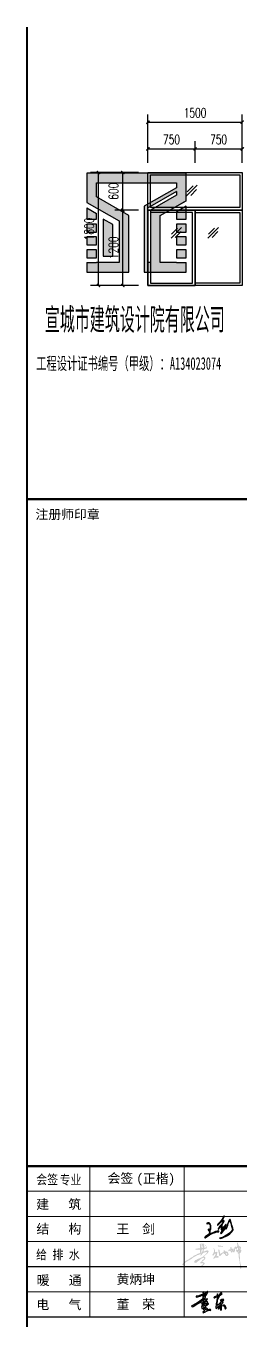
# Model space of a CAD drawing. Extents: x -4747 to 1060961, y -766984 to 396631.
# Drawn here: x 813287 to 816822, y -375287 to -354695 of the extents above; entities that cross this region are included whole.
import ezdxf
from ezdxf.enums import TextEntityAlignment as Align

# ---------------------------------------------------------------- set-up
doc = ezdxf.new("R2010")
doc.units = 0
doc.header["$LTSCALE"] = 1000
doc.header["$MEASUREMENT"] = 0
doc.layers.get('0').update_dxf_attribs({"linetype": 'CONTINUOUS'})
doc.layers.get('DEFPOINTS').update_dxf_attribs({"linetype": 'CONTINUOUS'})
for name, color, linetype in [('BZ_标准图框', 7, 'CONTINUOUS'), ('DIM_SYMB', 3, 'CONTINUOUS'), ('PUB_DIM', 3, 'CONTINUOUS'), ('TK_图框线_', 45, 'CONTINUOUS'), ('窗户', 140, 'CONTINUOUS')]:
    doc.layers.add(name, color=color, linetype=linetype)
doc.styles.add('DIM_FONT', font='SIMPLEX', dxfattribs={"width": 0.7, "bigfont": 'GBCBIG'})
doc.styles.add('HT', font='simhei.ttf')
doc.dimstyles.new('DIMN50', dxfattribs={"dimscale": 0.5, "dimtxt": 300, "dimasz": 100, "dimexe": 250, "dimexo": 300, "dimgap": 150, "dimtad": 1, "dimdec": 0, "dimzin": 0, "dimtxsty": 'DIM_FONT', "dimblk": 'ARCHTICK', "dimcen": 0.09, "dimclrt": 7, "dimazin": 3, "dimtfac": 1, "dimtdec": 0, "dimtix": 1, "dimtmove": 0, "dimatfit": 3, "dimtolj": 1, "dimtzin": 0})

# ---------------------------------------------------------------- blocks, each defined once
blk = doc.blocks.new('DR')
at = {"linetype": 'CONTINUOUS'}
h = blk.add_hatch(color=256, dxfattribs=at)
h.dxf.hatch_style = 1
h.paths.add_polyline_path([(1911116, -440635), (1911119, -440635), (1911120, -440634), (1911121, -440636), (1911116, -440641), (1911114, -440641)], flags=16)
h.paths.add_polyline_path([(1911234, -440611), (1911235, -440610), (1911235, -440608), (1911232, -440607), (1911226, -440611), (1911226, -440613), (1911216, -440628), (1911215, -440633), (1911218, -440635), (1911222, -440631)], flags=17)
h.paths.add_polyline_path([(1911260, -440603), (1911258, -440602), (1911252, -440607), (1911261, -440610), (1911271, -440626), (1911268, -440629), (1911272, -440632), (1911275, -440632), (1911279, -440627), (1911279, -440624), (1911271, -440610), (1911263, -440603)])
h.paths.add_polyline_path([(1911107, -440603), (1911109, -440603), (1911110, -440602), (1911111, -440604), (1911097, -440615), (1911097, -440609)], flags=16)
h.paths.add_polyline_path([(1911234, -440591), (1911236, -440590), (1911236, -440593), (1911233, -440596), (1911226, -440599)], flags=16)
h.paths.add_polyline_path([(1911110, -440585), (1911112, -440585), (1911112, -440590), (1911108, -440594), (1911098, -440600), (1911097, -440592), (1911100, -440589)], flags=16)
h.paths.add_polyline_path([(1911108, -440573), (1911110, -440573), (1911112, -440575), (1911112, -440578), (1911097, -440585), (1911097, -440580)], flags=16)
h.paths.add_polyline_path([(1911104, -440569), (1911105, -440568), (1911100, -440573), (1911094, -440575), (1911100, -440570)], flags=16)
h.paths.add_polyline_path([(1911211, -440556), (1911209, -440555), (1911205, -440565), (1911203, -440585), (1911201, -440591), (1911198, -440628), (1911202, -440630), (1911206, -440625), (1911207, -440619), (1911215, -440615), (1911236, -440600), (1911235, -440628), (1911234, -440627), (1911232, -440629), (1911232, -440636), (1911236, -440643), (1911240, -440644), (1911243, -440639), (1911244, -440593), (1911255, -440583), (1911252, -440579), (1911247, -440582), (1911244, -440581), (1911257, -440568), (1911260, -440560), (1911256, -440557), (1911246, -440559), (1911233, -440567), (1911236, -440568), (1911241, -440565), (1911252, -440563), (1911216, -440602), (1911207, -440607)])
h.paths.add_polyline_path([(1911220, -440530), (1911221, -440530), (1911218, -440539), (1911214, -440543), (1911214, -440534)], flags=16)
h.paths.add_polyline_path([(1911238, -440514), (1911239, -440514)], flags=16)
h.paths.add_polyline_path([(1911119, -440511), (1911120, -440511), (1911120, -440514), (1911107, -440531), (1911103, -440533), (1911101, -440536), (1911099, -440536), (1911102, -440519)], flags=16)
h.paths.add_polyline_path([(1911244, -440499), (1911242, -440498), (1911229, -440512), (1911230, -440515), (1911224, -440523), (1911216, -440527), (1911214, -440526), (1911214, -440516), (1911211, -440512), (1911209, -440515), (1911208, -440530), (1911187, -440537), (1911181, -440542), (1911183, -440545), (1911188, -440545), (1911194, -440540), (1911198, -440540), (1911207, -440536), (1911209, -440553), (1911211, -440555), (1911215, -440554), (1911230, -440527), (1911247, -440516), (1911246, -440513), (1911241, -440511)])
h.paths.add_polyline_path([(1911132, -440496), (1911131, -440495), (1911128, -440496), (1911124, -440504), (1911102, -440512), (1911101, -440501), (1911098, -440497), (1911095, -440499), (1911096, -440513), (1911094, -440516), (1911061, -440529), (1911042, -440532), (1911041, -440536), (1911044, -440539), (1911074, -440531), (1911094, -440522), (1911093, -440544), (1911095, -440547), (1911101, -440548), (1911080, -440565), (1911051, -440585), (1911021, -440603), (1911017, -440603), (1911006, -440610), (1911005, -440612), (1911009, -440616), (1911018, -440613), (1911047, -440596), (1911079, -440580), (1911082, -440585), (1911090, -440585), (1911090, -440590), (1911088, -440592), (1911087, -440597), (1911089, -440599), (1911089, -440605), (1911086, -440608), (1911086, -440613), (1911084, -440617), (1911085, -440627), (1911087, -440629), (1911092, -440629), (1911102, -440621), (1911108, -440619), (1911108, -440631), (1911100, -440636), (1911100, -440639), (1911104, -440643), (1911104, -440650), (1911093, -440660), (1911097, -440665), (1911106, -440660), (1911110, -440660), (1911128, -440648), (1911136, -440647), (1911143, -440644), (1911155, -440645), (1911158, -440642), (1911156, -440638), (1911141, -440637), (1911123, -440642), (1911130, -440635), (1911131, -440632), (1911127, -440628), (1911116, -440628), (1911116, -440617), (1911119, -440609), (1911139, -440593), (1911139, -440590), (1911135, -440588), (1911123, -440599), (1911121, -440598), (1911121, -440593), (1911129, -440585), (1911132, -440580), (1911132, -440577), (1911128, -440574), (1911121, -440575), (1911117, -440566), (1911124, -440562), (1911130, -440556), (1911129, -440552), (1911116, -440556), (1911093, -440568), (1911067, -440579), (1911094, -440560), (1911106, -440550), (1911115, -440540), (1911115, -440536), (1911113, -440534), (1911126, -440515), (1911129, -440508), (1911134, -440503)])
at = {"linetype": 'CONTINUOUS', "elevation": 12800663}
for points in [[(1911132, -440496), (1911131, -440495), (1911128, -440496), (1911124, -440504), (1911102, -440512), (1911101, -440501), (1911098, -440497), (1911095, -440499), (1911096, -440513), (1911094, -440516), (1911061, -440529), (1911042, -440532), (1911041, -440536), (1911044, -440539), (1911074, -440531), (1911094, -440522), (1911093, -440544), (1911095, -440547), (1911101, -440548), (1911080, -440565), (1911051, -440585), (1911021, -440603), (1911017, -440603), (1911006, -440610), (1911005, -440612), (1911009, -440616), (1911018, -440613), (1911047, -440596), (1911079, -440580), (1911082, -440585), (1911090, -440585), (1911090, -440590), (1911088, -440592), (1911087, -440597), (1911089, -440599), (1911089, -440605), (1911086, -440608), (1911086, -440613), (1911084, -440617), (1911085, -440627), (1911087, -440629), (1911092, -440629), (1911102, -440621), (1911108, -440619), (1911108, -440631), (1911100, -440636), (1911100, -440639), (1911104, -440643), (1911104, -440650), (1911093, -440660), (1911097, -440665), (1911106, -440660), (1911110, -440660), (1911128, -440648), (1911136, -440647), (1911143, -440644), (1911155, -440645), (1911158, -440642), (1911156, -440638), (1911141, -440637), (1911123, -440642), (1911130, -440635), (1911131, -440632), (1911127, -440628), (1911116, -440628), (1911116, -440617), (1911119, -440609), (1911139, -440593), (1911139, -440590), (1911135, -440588), (1911123, -440599), (1911121, -440598), (1911121, -440593), (1911129, -440585), (1911132, -440580), (1911132, -440577), (1911128, -440574), (1911121, -440575), (1911117, -440566), (1911124, -440562), (1911130, -440556), (1911129, -440552), (1911116, -440556), (1911093, -440568), (1911067, -440579), (1911094, -440560), (1911106, -440550), (1911115, -440540), (1911115, -440536), (1911113, -440534), (1911126, -440515), (1911129, -440508), (1911134, -440503), (1911132, -440496)], [(1911104, -440569), (1911105, -440568), (1911100, -440573), (1911094, -440575), (1911100, -440570), (1911104, -440569)], [(1911108, -440573), (1911110, -440573), (1911112, -440575), (1911112, -440578), (1911097, -440585), (1911097, -440580), (1911108, -440573)], [(1911119, -440511), (1911120, -440511), (1911120, -440514), (1911107, -440531), (1911103, -440533), (1911101, -440536), (1911099, -440536), (1911102, -440519), (1911119, -440511)], [(1911244, -440499), (1911242, -440498), (1911229, -440512), (1911230, -440515), (1911224, -440523), (1911216, -440527), (1911214, -440526), (1911214, -440516), (1911211, -440512), (1911209, -440515), (1911208, -440530), (1911187, -440537), (1911181, -440542), (1911183, -440545), (1911188, -440545), (1911194, -440540), (1911198, -440540), (1911207, -440536), (1911209, -440553), (1911211, -440555), (1911215, -440554), (1911230, -440527), (1911247, -440516), (1911246, -440513), (1911241, -440511), (1911244, -440499)], [(1911211, -440556), (1911209, -440555), (1911205, -440565), (1911203, -440585), (1911201, -440591), (1911198, -440628), (1911202, -440630), (1911206, -440625), (1911207, -440619), (1911215, -440615), (1911236, -440600), (1911235, -440628), (1911234, -440627), (1911232, -440629), (1911232, -440636), (1911236, -440643), (1911240, -440644), (1911243, -440639), (1911244, -440593), (1911255, -440583), (1911252, -440579), (1911247, -440582), (1911244, -440581), (1911257, -440568), (1911260, -440560), (1911256, -440557), (1911246, -440559), (1911233, -440567), (1911236, -440568), (1911241, -440565), (1911252, -440563), (1911216, -440602), (1911207, -440607), (1911211, -440556)], [(1911220, -440530), (1911221, -440530), (1911218, -440539), (1911214, -440543), (1911214, -440534), (1911220, -440530)], [(1911238, -440514), (1911239, -440514), (1911238, -440514)], [(1911110, -440585), (1911112, -440585), (1911112, -440590), (1911108, -440594), (1911098, -440600), (1911097, -440592), (1911100, -440589), (1911110, -440585)], [(1911107, -440603), (1911109, -440603), (1911110, -440602), (1911111, -440604), (1911097, -440615), (1911097, -440609), (1911107, -440603)], [(1911116, -440635), (1911119, -440635), (1911120, -440634), (1911121, -440636), (1911116, -440641), (1911114, -440641), (1911116, -440635)], [(1911234, -440611), (1911235, -440610), (1911235, -440608), (1911232, -440607), (1911226, -440611), (1911226, -440613), (1911216, -440628), (1911215, -440633), (1911218, -440635), (1911222, -440631), (1911234, -440611)], [(1911234, -440591), (1911236, -440590), (1911236, -440593), (1911233, -440596), (1911226, -440599), (1911234, -440591)], [(1911260, -440603), (1911258, -440602), (1911252, -440607), (1911261, -440610), (1911271, -440626), (1911268, -440629), (1911272, -440632), (1911275, -440632), (1911279, -440627), (1911279, -440624), (1911271, -440610), (1911263, -440603), (1911260, -440603)]]:
    blk.add_lwpolyline(points, dxfattribs=at)
blk = doc.blocks.new('WJ')
at = {"linetype": 'CONTINUOUS'}
h = blk.add_hatch(color=0, dxfattribs=at)
h.dxf.hatch_style = 1
h.paths.add_polyline_path([(170, 444), (169, 445), (166, 443), (169, 440), (169, 410), (167, 408), (164, 412), (160, 413), (156, 409), (157, 404), (160, 408), (163, 408), (165, 404), (161, 403), (159, 406), (158, 403), (161, 400), (165, 401), (164, 379), (139, 364), (134, 359), (137, 356), (145, 363), (163, 373), (164, 371), (170, 377), (186, 385), (195, 387), (212, 394), (224, 395), (224, 400), (204, 396), (167, 380), (169, 387), (169, 403), (174, 413), (174, 434)])
h.paths.add_polyline_path([(163, 451), (162, 452), (155, 452), (149, 449), (148, 447), (150, 443), (155, 448), (160, 448), (168, 444), (169, 446)])
h.paths.add_polyline_path([(300, 463), (299, 464), (297, 464), (296, 461), (300, 450), (302, 438), (308, 423), (311, 410), (310, 405), (299, 391), (290, 383), (257, 363), (246, 358), (228, 353), (236, 352), (247, 355), (279, 371), (295, 382), (308, 395), (315, 406), (314, 418), (307, 437)])
h.paths.add_polyline_path([(260, 495), (259, 496), (254, 491), (250, 482), (235, 459), (219, 444), (215, 439), (216, 436), (219, 436), (237, 455), (247, 461), (254, 463), (251, 455), (244, 444), (230, 430), (220, 413), (221, 411), (223, 411), (242, 435), (240, 425), (240, 406), (243, 404), (246, 407), (249, 419), (253, 419), (262, 428), (236, 385), (239, 382), (268, 420), (270, 421), (269, 414), (271, 412), (274, 415), (282, 436), (284, 447), (292, 467), (294, 469), (298, 464), (299, 467), (296, 472), (294, 472), (290, 468), (285, 458), (274, 423), (273, 426), (268, 425), (256, 411), (264, 423), (272, 440), (270, 442), (266, 439), (256, 426), (246, 421), (244, 411), (246, 441), (257, 458), (259, 464), (256, 467), (252, 467), (241, 462), (253, 480)])
at = {"color": 0, "linetype": 'CONTINUOUS', "elevation": 16083978}
for points in [[(260, 495), (259, 496), (254, 491), (250, 482), (235, 459), (219, 444), (215, 439), (216, 436), (219, 436), (237, 455), (247, 461), (254, 463), (251, 455), (244, 444), (230, 430), (220, 413), (221, 411), (223, 411), (242, 435), (240, 425), (240, 406), (243, 404), (246, 407), (249, 419), (253, 419), (262, 428), (236, 385), (239, 382), (268, 420), (270, 421), (269, 414), (271, 412), (274, 415), (282, 436), (284, 447), (292, 467), (294, 469), (298, 464), (299, 467), (296, 472), (294, 472), (290, 468), (285, 458), (274, 423), (273, 426), (268, 425), (256, 411), (264, 423), (272, 440), (270, 442), (266, 439), (256, 426), (246, 421), (244, 411), (246, 441), (257, 458), (259, 464), (256, 467), (252, 467), (241, 462), (253, 480), (260, 495)], [(170, 444), (169, 445), (166, 443), (169, 440), (169, 410), (167, 408), (164, 412), (160, 413), (156, 409), (157, 404), (160, 408), (163, 408), (165, 404), (161, 403), (159, 406), (158, 403), (161, 400), (165, 401), (164, 379), (139, 364), (134, 359), (137, 356), (145, 363), (163, 373), (164, 371), (170, 377), (186, 385), (195, 387), (212, 394), (224, 395), (224, 400), (204, 396), (167, 380), (169, 387), (169, 403), (174, 413), (174, 434), (170, 444)], [(163, 451), (162, 452), (155, 452), (149, 449), (148, 447), (150, 443), (155, 448), (160, 448), (168, 444), (169, 446), (163, 451)], [(300, 463), (299, 464), (297, 464), (296, 461), (300, 450), (302, 438), (308, 423), (311, 410), (310, 405), (299, 391), (290, 383), (257, 363), (246, 358), (228, 353), (236, 352), (247, 355), (279, 371), (295, 382), (308, 395), (315, 406), (314, 418), (307, 437), (300, 463)]]:
    blk.add_lwpolyline(points, dxfattribs=at)
blk = doc.blocks.new('A$C56AF2822')
at = {"linetype": 'CONTINUOUS', "xscale": 5, "yscale": 5, "zscale": 5}
blk.add_blockref('WJ', (-107, -2513), dxfattribs=at)
blk = doc.blocks.new('A$C7A596D73')
at = {"linetype": 'CONTINUOUS'}
h = blk.add_hatch(color=256, dxfattribs=at)
h.paths.add_polyline_path([(-528, 449), (-608, 419), (-653, 389), (-668, 389), (-718, 364), (-743, 339), (-848, 279), (-853, 269), (-998, 189), (-1088, 99), (-1093, 94), (-1088, 69), (-1073, 64), (-1043, 74), (-1038, 84), (-1048, 94), (-998, 144), (-788, 269), (-748, 304), (-603, 384), (-573, 389), (-508, 424), (-483, 429), (-493, 409), (-518, 389), (-508, 374), (-493, 369), (-423, 454), (-363, 474), (-293, 484), (-333, 419), (-453, 319), (-568, 269), (-583, 269), (-643, 229), (-663, 229), (-708, 184), (-708, 154), (-683, 134), (-633, 149), (-593, 189), (-548, 214), (-498, 264), (-403, 304), (-388, 289), (-398, 264), (-453, 219), (-493, 159), (-523, 144), (-518, 129), (-503, 119), (-453, 129), (-413, 109), (-453, 69), (-478, 59), (-478, 44), (-468, 34), (-438, 39), (-373, 104), (-373, 124), (-403, 149), (-418, 149), (-428, 159), (-458, 159), (-453, 174), (-368, 254), (-353, 279), (-358, 314), (-373, 329), (-403, 339), (-288, 439), (-263, 469), (-248, 509), (-263, 529), (-278, 529), (-288, 539), (-408, 494), (-408, 544), (-398, 569), (-368, 584), (-338, 584), (-318, 599), (-313, 644), (-333, 674), (-338, 669), (-328, 629), (-383, 614), (-398, 704), (-383, 704), (-348, 669), (-333, 674), (-368, 709), (-408, 729), (-408, 739), (-423, 754), (-453, 744), (-503, 749), (-518, 739), (-518, 724), (-533, 724), (-543, 714), (-523, 699), (-523, 614), (-533, 599), (-653, 589), (-668, 579), (-668, 564), (-653, 554), (-528, 559)])
h.paths.add_polyline_path([(-463, 569), (-438, 574), (-433, 564), (-453, 484), (-463, 469), (-493, 464), (-503, 464), (-488, 479), (-483, 519)], flags=16)
h.paths.add_polyline_path([(-488, 609), (-498, 669), (-498, 714), (-488, 729), (-463, 729), (-478, 684), (-473, 659)], flags=16)
h.paths.add_polyline_path([(-453, 609), (-448, 644), (-443, 684), (-433, 699), (-428, 614)], flags=16)
h.paths.add_polyline_path([(-23, 434), (-23, 414), (-38, 379), (-103, 284), (-88, 264), (-73, 269), (-43, 304), (57, 304), (72, 334), (47, 354), (-3, 349), (22, 399), (17, 429), (32, 474), (7, 489), (-23, 484), (-43, 469), (-43, 534), (-83, 599), (-103, 584), (-78, 559), (-78, 504), (-98, 444), (-113, 414), (-128, 404), (-133, 399), (-133, 384), (-103, 369), (-88, 379), (-58, 424)])
h.paths.add_polyline_path([(87, 369), (97, 359), (117, 359), (232, 464), (222, 444), (247, 419), (267, 419), (272, 389), (322, 349), (347, 354), (387, 404), (377, 429), (382, 444), (342, 489), (302, 504), (272, 504), (272, 524), (242, 539), (227, 524), (227, 489), (212, 474), (147, 444), (122, 414), (92, 554), (82, 564), (62, 559), (57, 554), (57, 509), (67, 489)])
h.paths.add_polyline_path([(292, 419), (302, 439), (297, 449), (312, 449), (342, 424), (347, 409), (337, 409), (322, 389)], flags=16)
h.paths.add_polyline_path([(187, 649), (197, 634), (207, 644), (207, 659), (197, 669), (147, 679), (92, 679), (57, 694), (47, 689), (42, 684), (42, 669), (62, 654)])
h.paths.add_polyline_path([(507, 579), (482, 579), (477, 629), (467, 639), (452, 639), (437, 609), (437, 559), (402, 564), (382, 539), (377, 534), (387, 504), (407, 519), (437, 524), (477, 464), (492, 464), (507, 479), (522, 519), (532, 479), (557, 464), (582, 504), (592, 574), (602, 594), (642, 574), (657, 609), (677, 629), (687, 549), (672, 544), (652, 569), (612, 549), (647, 484), (667, 469), (687, 489), (682, 509), (692, 509), (692, 469), (672, 459), (687, 429), (702, 424), (712, 284), (727, 239), (747, 64), (747, -31), (767, -51), (792, -31), (777, 29), (777, 74), (767, 89), (752, 179), (752, 289), (737, 364), (737, 449), (762, 459), (782, 484), (777, 499), (792, 514), (792, 544), (757, 559), (787, 619), (777, 639), (737, 664), (702, 674), (702, 704), (687, 739), (692, 749), (667, 779), (652, 774), (647, 749), (667, 704), (667, 669), (632, 639), (612, 659), (587, 649), (557, 579), (552, 524), (542, 584), (512, 594)])
h.paths.add_polyline_path([(497, 539), (487, 509), (477, 519), (477, 529)], flags=16)
h.paths.add_polyline_path([(717, 599), (717, 624), (737, 609), (727, 584)], flags=16)
h.paths.add_polyline_path([(722, 529), (737, 524), (727, 504), (722, 514)], flags=16)
blk = doc.blocks.new('_ARCHTICK')
at = {"color": 0, "linetype": 'BYBLOCK', "const_width": 0.4}
blk.add_lwpolyline([(-0.5, -0.5), (0.5, 0.5)], dxfattribs=at)
blk = doc.blocks.new('*D70')
at = {"layer": 'DEFPOINTS', "color": 0}
for p in [(814442, -357026), (815228, -357026), (815228, -358826)]:
    blk.add_point(p, dxfattribs=at)
at = {"layer": 'PUB_DIM', "color": 0}
for p, q in [((815078, -357026), (814317, -357026)), ((814442, -358826), (814442, -357026)), ((815078, -358826), (814317, -358826))]:
    blk.add_line(p, q, dxfattribs=at)
at = {"layer": 'PUB_DIM', "color": 0, "xscale": 50, "yscale": 50, "zscale": 50}
for p, rotation in [((814442, -357026), 90), ((814442, -358826), 270)]:
    blk.add_blockref('_ARCHTICK', p, dxfattribs=dict(at, rotation=rotation))
at = {"layer": 'PUB_DIM', "color": 7, "insert": (814292, -357926), "char_height": 150, "attachment_point": 5, "rotation": 90, "style": 'DIM_FONT'}
blk.add_mtext('\\A1;1800', dxfattribs=at)
blk = doc.blocks.new('*D71')
at = {"layer": 'DEFPOINTS', "color": 0}
for p in [(814829, -357026), (815228, -357026), (815228, -357626)]:
    blk.add_point(p, dxfattribs=at)
at = {"layer": 'PUB_DIM', "color": 0}
for p, q in [((815078, -357026), (814704, -357026)), ((814829, -357626), (814829, -357026)), ((815078, -357626), (814704, -357626))]:
    blk.add_line(p, q, dxfattribs=at)
at = {"layer": 'PUB_DIM', "color": 0, "xscale": 50, "yscale": 50, "zscale": 50}
for p, rotation in [((814829, -357026), 90), ((814829, -357626), 270)]:
    blk.add_blockref('_ARCHTICK', p, dxfattribs=dict(at, rotation=rotation))
at = {"layer": 'PUB_DIM', "color": 7, "insert": (814679, -357326), "char_height": 150, "attachment_point": 5, "rotation": 90, "style": 'DIM_FONT'}
blk.add_mtext('\\A1;600', dxfattribs=at)
blk = doc.blocks.new('*D72')
at = {"layer": 'DEFPOINTS', "color": 0}
for p in [(814829, -357626), (815228, -357626), (815228, -358826)]:
    blk.add_point(p, dxfattribs=at)
at = {"layer": 'PUB_DIM', "color": 0}
for p, q in [((815078, -357626), (814704, -357626)), ((814829, -358826), (814829, -357626)), ((815078, -358826), (814704, -358826))]:
    blk.add_line(p, q, dxfattribs=at)
at = {"layer": 'PUB_DIM', "color": 0, "xscale": 50, "yscale": 50, "zscale": 50}
for p, rotation in [((814829, -357626), 90), ((814829, -358826), 270)]:
    blk.add_blockref('_ARCHTICK', p, dxfattribs=dict(at, rotation=rotation))
at = {"layer": 'PUB_DIM', "color": 7, "insert": (814679, -358226), "char_height": 150, "attachment_point": 5, "rotation": 90, "style": 'DIM_FONT'}
blk.add_mtext('\\A1;1200', dxfattribs=at)
blk = doc.blocks.new('*D73')
at = {"layer": 'DEFPOINTS', "color": 0}
for p in [(816728, -356227), (815228, -357026), (816728, -357026)]:
    blk.add_point(p, dxfattribs=at)
at = {"layer": 'PUB_DIM', "color": 0}
for p, q in [((815228, -356876), (815228, -356102)), ((815228, -356227), (816728, -356227)), ((816728, -356876), (816728, -356102))]:
    blk.add_line(p, q, dxfattribs=at)
at = {"layer": 'PUB_DIM', "color": 0, "xscale": 50, "yscale": 50, "zscale": 50, "rotation": 180}
blk.add_blockref('_ARCHTICK', (815228, -356227), dxfattribs=at)
at = {"layer": 'PUB_DIM', "color": 0, "xscale": 50, "yscale": 50, "zscale": 50}
blk.add_blockref('_ARCHTICK', (816728, -356227), dxfattribs=at)
at = {"layer": 'PUB_DIM', "color": 7, "insert": (815978, -356077), "char_height": 150, "attachment_point": 5, "style": 'DIM_FONT'}
blk.add_mtext('\\A1;1500', dxfattribs=at)
blk = doc.blocks.new('*D74')
at = {"layer": 'DEFPOINTS', "color": 0}
for p in [(815978, -356652), (815228, -357026), (815978, -357026)]:
    blk.add_point(p, dxfattribs=at)
at = {"layer": 'PUB_DIM', "color": 0}
for p, q in [((815228, -356876), (815228, -356527)), ((815228, -356652), (815978, -356652)), ((815978, -356876), (815978, -356527))]:
    blk.add_line(p, q, dxfattribs=at)
at = {"layer": 'PUB_DIM', "color": 0, "xscale": 50, "yscale": 50, "zscale": 50, "rotation": 180}
blk.add_blockref('_ARCHTICK', (815228, -356652), dxfattribs=at)
at = {"layer": 'PUB_DIM', "color": 0, "xscale": 50, "yscale": 50, "zscale": 50}
blk.add_blockref('_ARCHTICK', (815978, -356652), dxfattribs=at)
at = {"layer": 'PUB_DIM', "color": 7, "insert": (815603, -356502), "char_height": 150, "attachment_point": 5, "style": 'DIM_FONT'}
blk.add_mtext('\\A1;750', dxfattribs=at)
blk = doc.blocks.new('*D75')
at = {"layer": 'DEFPOINTS', "color": 0}
for p in [(816728, -356652), (815978, -357026), (816728, -357026)]:
    blk.add_point(p, dxfattribs=at)
at = {"layer": 'PUB_DIM', "color": 0}
for p, q in [((815978, -356876), (815978, -356527)), ((815978, -356652), (816728, -356652)), ((816728, -356876), (816728, -356527))]:
    blk.add_line(p, q, dxfattribs=at)
at = {"layer": 'PUB_DIM', "color": 0, "xscale": 50, "yscale": 50, "zscale": 50, "rotation": 180}
blk.add_blockref('_ARCHTICK', (815978, -356652), dxfattribs=at)
at = {"layer": 'PUB_DIM', "color": 0, "xscale": 50, "yscale": 50, "zscale": 50}
blk.add_blockref('_ARCHTICK', (816728, -356652), dxfattribs=at)
at = {"layer": 'PUB_DIM', "color": 7, "insert": (816353, -356502), "char_height": 150, "attachment_point": 5, "style": 'DIM_FONT'}
blk.add_mtext('\\A1;750', dxfattribs=at)

msp = doc.modelspace()

# ---------------------------------------------------------------- hatches: boundary and pattern name
h = msp.add_hatch(color=1)
h.paths.add_polyline_path([(815833.9, -357039.4), (814258.3, -357039.4), (814258.3, -357502.3), (814770.3, -357797.9), (814770.3, -358461.4), (814411.9, -358461.4), (814258.3, -358461.4), (814258.3, -358615), (814923.9, -358615), (814923.9, -357709.2), (814411.9, -357413.6), (814411.9, -357193), (815680.3, -357193), (815680.3, -357269.8), (815168.3, -357565.4), (815168.3, -358615), (815833.9, -358615), (815833.9, -358461.4), (815680.3, -358461.4), (815424.3, -358461.4), (815424.3, -357713.2), (815833.9, -357476.7)])
h.paths.add_polyline_path([(815680.3, -357388), (815270.7, -357624.5), (815270.7, -358461.4), (815219.5, -358461.4), (815219.5, -357594.9), (815680.3, -357328.9)], flags=16)
h = msp.add_hatch(color=1)
h.paths.add_polyline_path([(815833.9, -357565.4), (815680.3, -357654.1), (815680.3, -357770.2), (815833.9, -357770.2)])
h.paths.add_polyline_path([(815680.3, -357847), (815680.3, -357975), (815833.9, -357975), (815833.9, -357847)])
h.paths.add_polyline_path([(815680.3, -358051.8), (815680.3, -358179.8), (815833.9, -358179.8), (815833.9, -358051.8)])
h.paths.add_polyline_path([(815833.9, -358384.6), (815833.9, -358256.6), (815680.3, -358256.6), (815680.3, -358384.6)])
h.paths.add_polyline_path([(814667.9, -357857), (814514.3, -357768.3), (814514.3, -358359), (814667.9, -358359)])
h.paths.add_polyline_path([(814258.3, -357591), (814258.3, -357770.2), (814411.9, -357770.2), (814411.9, -357679.7)])
h.paths.add_polyline_path([(814258.3, -357847), (814258.3, -357975), (814411.9, -357975), (814411.9, -357847)])
h.paths.add_polyline_path([(814411.9, -358179.8), (814411.9, -358051.8), (814258.3, -358051.8), (814258.3, -358179.8)])
h.paths.add_polyline_path([(814411.9, -358256.6), (814258.3, -358256.6), (814258.3, -358384.6), (814411.9, -358384.6)])

# ---------------------------------------------------------------- linework, layer by layer
for points in [[(815424.3, -358461.4), (815424.3, -357713.2), (815833.9, -357476.7), (815833.9, -357039.4), (814258.3, -357039.4), (814258.3, -357502.3), (814770.3, -357797.9), (814770.3, -358461.4), (814411.9, -358461.4)], [(814258.3, -358461.4), (814258.3, -358615), (814923.9, -358615), (814923.9, -357709.2), (814411.9, -357413.6), (814411.9, -357193), (815680.3, -357193), (815680.3, -357269.8), (815168.3, -357565.4), (815168.3, -358615), (815833.9, -358615), (815833.9, -358461.4)], [(815680.3, -357328.9), (815219.5, -357594.9), (815219.5, -358461.4)], [(815680.3, -357388), (815270.7, -357624.5), (815270.7, -358461.4)], [(815833.9, -357476.7), (815549, -357641.2)], [(815680.3, -357328.9), (815680.3, -357388)], [(814258.3, -357591), (814258.3, -357770.2), (814411.9, -357770.2), (814411.9, -357679.7)], [(814258.3, -357591), (814411.9, -357679.7)], [(815680.3, -357654.1), (815680.3, -357770.2), (815833.9, -357770.2), (815833.9, -357565.4)], [(815833.9, -357565.4), (815680.3, -357654.1)], [(814258.3, -358461.4), (814411.9, -358461.4)], [(815270.7, -358461.4), (815219.5, -358461.4)], [(815680.3, -358461.4), (815424.3, -358461.4)], [(815680.3, -358461.4), (815833.9, -358461.4)]]:
    msp.add_lwpolyline(points)
for points in [[(814258.3, -357847), (814258.3, -357975), (814411.9, -357975), (814411.9, -357847)], [(814667.9, -357857), (814514.3, -357768.3), (814514.3, -358359), (814667.9, -358359)], [(815680.3, -357847), (815680.3, -357975), (815833.9, -357975), (815833.9, -357847)], [(814258.3, -358051.8), (814258.3, -358179.8), (814411.9, -358179.8), (814411.9, -358051.8)], [(815680.3, -358051.8), (815680.3, -358179.8), (815833.9, -358179.8), (815833.9, -358051.8)], [(814258.3, -358256.6), (814258.3, -358384.6), (814411.9, -358384.6), (814411.9, -358256.6)], [(815680.3, -358256.6), (815680.3, -358384.6), (815833.9, -358384.6), (815833.9, -358256.6)]]:
    msp.add_lwpolyline(points, close=True)
at = {"layer": 'BZ_标准图框'}
for points, const_width in [([(813304.3, -395762), (813304.3, -354712)], 35), ([(813304.3, -362224.4), (816804.3, -362224.4)], 35), ([(813304.3, -372837), (816804.3, -372837)], 35), ([(814304.3, -372837), (814304.3, -375237)], 17.5), ([(815804.3, -372837), (815804.3, -375237)], 17.5), ([(816804.3, -373237), (813304.3, -373237)], 17.5), ([(816804.3, -373637), (813304.3, -373637)], 17.5), ([(816804.3, -374037), (813304.3, -374037)], 17.5), ([(816804.3, -374437), (813304.3, -374437)], 17.5), ([(816804.3, -374837), (813304.3, -374837)], 17.5), ([(816804.3, -375237), (813304.3, -375237)], 25)]:
    msp.add_lwpolyline(points, dxfattribs=dict(at, const_width=const_width))
at = {"layer": 'DIM_SYMB'}
for points in [[(815523.9, -358142.5, 0, 0, 0), (815710.9, -358142.5, 40, 0, 0), (815860.9, -358142.5, 0, 0, 0)], [(816436.5, -358142.5, 0, 0, 0), (816249.5, -358142.5, 40, 0, 0), (816099.5, -358142.5, 0, 0, 0)]]:
    msp.add_lwpolyline(points, format="xyseb", dxfattribs=at)
at = {"layer": '窗户'}
for points in [[(815228.2, -357026.1), (816728.2, -357026.1), (816728.2, -358826.1), (815228.2, -358826.1), (815228.2, -357026.1)], [(816010.8, -357231.5), (815844.1, -357398.3)], [(815946.7, -357239.1), (815851.6, -357334.1)], [(816003.2, -357295.6), (815908.2, -357390.7)], [(815228.2, -357626.1), (816728.2, -357626.1)], [(815978.2, -357626.1), (815978.2, -358826.1)], [(815978.2, -357666.1), (816688.2, -357666.1), (816688.2, -358786.1), (815978.2, -358786.1)], [(815763.1, -357903.8), (815596.4, -358070.6)], [(815699, -357911.4), (815604, -358006.4)], [(815755.6, -357968), (815660.5, -358063)], [(816350.1, -357903.8), (816183.4, -358070.6)], [(816286, -357911.4), (816190.9, -358006.4)], [(816342.5, -357968), (816247.5, -358063)]]:
    msp.add_lwpolyline(points, dxfattribs=at)
for points in [[(815228.2, -357026.1), (816728.2, -357026.1), (816728.2, -357626.1), (815228.2, -357626.1)], [(815268.2, -357066.1), (816688.2, -357066.1), (816688.2, -357586.1), (815268.2, -357586.1)], [(815978.2, -357626.1), (815228.2, -357626.1), (815228.2, -358826.1), (815978.2, -358826.1)], [(815938.2, -357666.1), (815268.2, -357666.1), (815268.2, -358786.1), (815938.2, -358786.1)], [(815978.2, -357626.1), (816728.2, -357626.1), (816728.2, -358826.1), (815978.2, -358826.1)]]:
    msp.add_lwpolyline(points, close=True, dxfattribs=at)

# ---------------------------------------------------------------- block references
for name, p, xscale, yscale, zscale in [('A$C56AF2822', (815848.4, -373611.7, -40209945), 0.5, 0.5, 0.5), ('A$C7A596D73', (816318.8, -374444.7), 0.5, 0.5, 0.5), ('DR', (-3006086.6, 506157.5, -25601326), 2, 2, 2)]:
    msp.add_blockref(name, p, dxfattribs=dict(xscale=xscale, yscale=yscale, zscale=zscale))

# ---------------------------------------------------------------- texts
at = {"layer": 'BZ_标准图框', "style": 'HT', "width": 0.5}
msp.add_text('宣城市建筑设计院有限公司', height=350, dxfattribs=at).set_placement((815019.4, -359538), align=Align.CENTER)
at = {"layer": 'BZ_标准图框', "style": 'HT'}
for s, height, width, p in [('工程设计证书编号（甲级）：A134023074', 200, 0.6, (813450, -360165.4)), ('会签', 150, 0.85, (813451.3, -373124.4)), ('专业', 150, 0.85, (813822.6, -373128.7)), ('给 排 水', 150, 0.85, (813449, -374319.7))]:
    msp.add_text(s, height=height, dxfattribs=dict(at, width=width)).set_placement(p)
for s, p in [('注册师印章', (813438.9, -362541.8)), ('会签', (814585.6, -373104)), ('(正楷)', (815046, -373108.7)), ('建   筑', (813451.3, -373518.3)), ('结   构', (813453.6, -373910.9)), ('暖   通', (813458.1, -374727.7)), ('电   气', (813453.2, -375114.9))]:
    msp.add_text(s, height=150, dxfattribs=at).set_placement(p)
at = {"layer": 'TK_图框线_', "style": 'HT'}
for s, p in [('王  剑', (814728.1, -373911.7)), ('黄炳坤', (814728.1, -374711.7)), ('董  荣', (814728.1, -375111.7))]:
    msp.add_text(s, height=150, dxfattribs=at).set_placement(p)

# ---------------------------------------------------------------- dimensions: what is measured, and where the dimension line sits
at = {"layer": 'PUB_DIM'}
for p1, p2, distance, picture, middle in [((815228.2, -357026.1), (816728.2, -357026.1), 799.5, '*D73', (815978.2, -356076.7)), ((815228.2, -357026.1), (815978.2, -357026.1), 374.4, '*D74', (815603.2, -356501.8)), ((815978.2, -357026.1), (816728.2, -357026.1), 374.4, '*D75', (816353.2, -356501.8)), ((815228.2, -358826.1), (815228.2, -357026.1), 785.8, '*D70', (814292.4, -357926.1)), ((815228.2, -357626.1), (815228.2, -357026.1), 399.2, '*D71', (814679.1, -357326.1)), ((815228.2, -358826.1), (815228.2, -357626.1), 399.2, '*D72', (814679.1, -358226.1))]:
    dim = msp.add_aligned_dim(p1=p1, p2=p2, distance=distance, dimstyle='DIMN50', dxfattribs=at)
    dim.commit()
    dim.dimension.update_dxf_attribs({"geometry": picture, "text_midpoint": middle})

doc.saveas('drawing.dxf')
